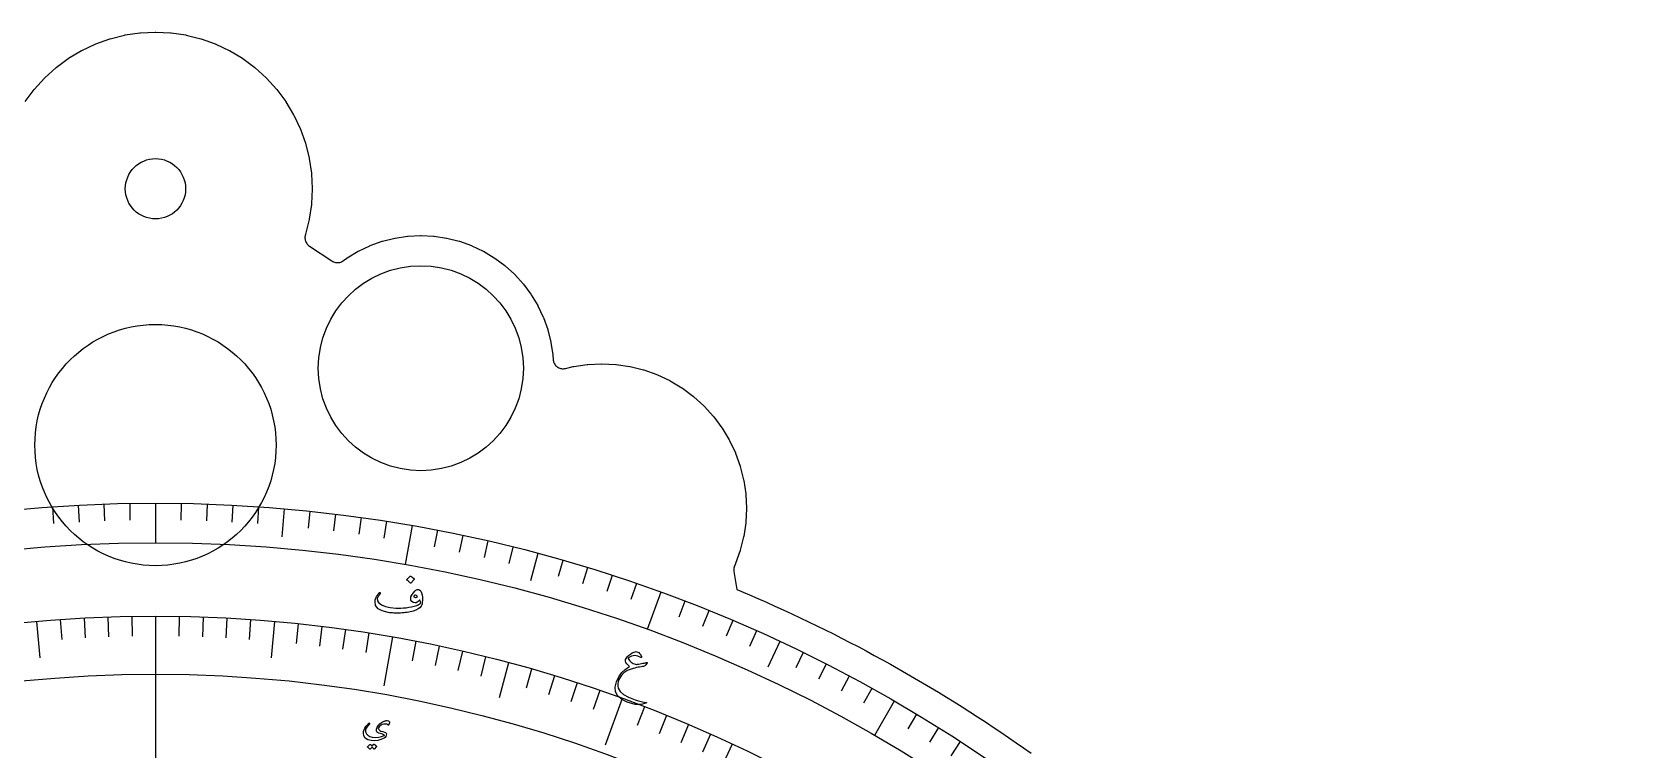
# Model space of a CAD drawing. Header units: millimetres. Extents: x -45 to 45, y -45 to 58.
# Drawn here: x -3.69 to 44.1, y 36.73 to 58.16 of the extents above; entities that cross this region are included whole.
import ezdxf

# ---------------------------------------------------------------- set-up
doc = ezdxf.new("R2010")
doc.units = ezdxf.units.MM
for name, color, linetype in [('CUT_INNER', 6, 'Continuous'), ('CUT_OUTER', 1, 'Continuous'), ('ENGRAVE', 7, 'Continuous'), ('ENGRAVE_FINE', 8, 'Continuous'), ('TEXT', 5, 'Continuous')]:
    doc.layers.add(name, color=color, linetype=linetype)

msp = doc.modelspace()

# ---------------------------------------------------------------- linework, layer by layer
at = {"layer": 'CUT_INNER'}
for centre, radius in [((0, 53.4832), 0.9), ((7.92, 48.1282), 3.06), ((0, 45.8332), 3.6)]:
    msp.add_circle(centre, radius, dxfattribs=at)
at = {"layer": 'CUT_OUTER'}
msp.add_lwpolyline([(-3.8869, 56.0892), (-3.6221, 56.4462), (-3.6127, 56.4576), (-3.3142, 56.787), (-3.3038, 56.7974), (-2.9744, 57.0959), (-2.963, 57.1053), (-2.606, 57.3701), (-2.5938, 57.3782), (-2.2125, 57.6068), (-2.1995, 57.6137), (-1.7976, 57.8038), (-1.784, 57.8094), (-1.3655, 57.9592), (-1.3514, 57.9635), (-0.9202, 58.0715), (-0.9057, 58.0743), (-0.466, 58.1396), (-0.4514, 58.141), (-0.0074, 58.1628), (0.0074, 58.1628), (0.4514, 58.141), (0.466, 58.1396), (0.9057, 58.0743), (0.9202, 58.0715), (1.3514, 57.9635), (1.3655, 57.9592), (1.784, 57.8094), (1.7976, 57.8038), (2.1995, 57.6137), (2.2125, 57.6068), (2.5938, 57.3782), (2.606, 57.3701), (2.963, 57.1053), (2.9744, 57.0959), (3.3038, 56.7974), (3.3142, 56.787), (3.6127, 56.4576), (3.6221, 56.4462), (3.8869, 56.0892), (3.8951, 56.0769), (4.1236, 55.6956), (4.1305, 55.6827), (4.3206, 55.2808), (4.3262, 55.2672), (4.476, 54.8486), (4.4803, 54.8346), (4.5883, 54.4033), (4.5912, 54.3889), (4.6564, 53.9492), (4.6578, 53.9345), (4.6796, 53.4905), (4.6796, 53.4758), (4.6578, 53.0318), (4.6564, 53.0172), (4.5912, 52.5774), (4.5883, 52.563), (4.4803, 52.1318), (4.4739, 52.1107), (4.4741, 52.1106), (4.4695, 52.0955), (4.4638, 52.0676), (4.4608, 52.0393), (4.4605, 52.0108), (4.4629, 51.9824), (4.4679, 51.9544), (4.4757, 51.9269), (4.4859, 51.9004), (4.4987, 51.8749), (4.5138, 51.8507), (4.5311, 51.8281), (4.5505, 51.8072), (4.5718, 51.7883), (4.5948, 51.7715), (5.2643, 51.3289), (5.2907, 51.3133), (5.3184, 51.3006), (5.3473, 51.2907), (5.3771, 51.2838), (5.4074, 51.28), (5.4379, 51.2792), (5.4683, 51.2816), (5.4984, 51.2871), (5.5277, 51.2956), (5.5561, 51.307), (5.5831, 51.3212), (5.6085, 51.3382), (5.714, 51.4164), (5.7263, 51.4246), (6.047, 51.6168), (6.0599, 51.6237), (6.3979, 51.7836), (6.4115, 51.7892), (6.7635, 51.9152), (6.7776, 51.9195), (7.1403, 52.0103), (7.1547, 52.0132), (7.5246, 52.068), (7.5392, 52.0695), (7.9126, 52.0878), (7.9274, 52.0878), (8.3008, 52.0695), (8.3154, 52.068), (8.6853, 52.0132), (8.6997, 52.0103), (9.0624, 51.9195), (9.0765, 51.9152), (9.4285, 51.7892), (9.4421, 51.7836), (9.7801, 51.6237), (9.793, 51.6168), (10.1137, 51.4246), (10.126, 51.4164), (10.4263, 51.1937), (10.4377, 51.1844), (10.7147, 50.9333), (10.7251, 50.9229), (10.9762, 50.6458), (10.9855, 50.6345), (11.2082, 50.3342), (11.2164, 50.3219), (11.4086, 50.0012), (11.4156, 49.9883), (11.5754, 49.6503), (11.581, 49.6367), (11.707, 49.2846), (11.7113, 49.2706), (11.8021, 48.9079), (11.805, 48.8935), (11.8599, 48.5236), (11.8613, 48.509), (11.8668, 48.3969), (11.8697, 48.3676), (11.8754, 48.3387), (11.884, 48.3105), (11.8952, 48.2833), (11.9091, 48.2574), (11.9255, 48.2329), (11.9442, 48.2101), (11.965, 48.1893), (11.9877, 48.1706), (12.0122, 48.1543), (12.0382, 48.1404), (12.0654, 48.1291), (12.0935, 48.1206), (12.1224, 48.1148), (12.1517, 48.112), (12.1812, 48.112), (12.2105, 48.1148), (12.2393, 48.1206), (12.4701, 48.1784), (12.4845, 48.1813), (12.8893, 48.2413), (12.9039, 48.2427), (13.3126, 48.2628), (13.3274, 48.2628), (13.7361, 48.2427), (13.7507, 48.2413), (14.1555, 48.1813), (14.1699, 48.1784), (14.5669, 48.079), (14.581, 48.0747), (14.9663, 47.9368), (14.9798, 47.9312), (15.3498, 47.7562), (15.3628, 47.7493), (15.7137, 47.5389), (15.726, 47.5307), (16.0547, 47.287), (16.066, 47.2776), (16.3692, 47.0028), (16.3796, 46.9924), (16.6545, 46.6892), (16.6638, 46.6778), (16.9076, 46.3492), (16.9157, 46.3369), (17.1261, 45.9859), (17.133, 45.973), (17.308, 45.603), (17.3136, 45.5894), (17.4515, 45.2041), (17.4558, 45.1901), (17.5552, 44.7931), (17.5581, 44.7787), (17.6181, 44.3739), (17.6196, 44.3593), (17.6396, 43.9505), (17.6396, 43.9358), (17.6196, 43.5271), (17.6181, 43.5125), (17.5581, 43.1077), (17.5552, 43.0932), (17.4558, 42.6963), (17.4515, 42.6822), (17.3136, 42.2969), (17.308, 42.2833), (17.288, 42.241), (17.2764, 42.213), (17.2678, 42.1839), (17.2621, 42.1541), (17.2594, 42.1239), (17.2598, 42.0936), (17.2633, 42.0635), (17.354, 41.5189), (17.4755, 41.4681), (17.7296, 41.3601), (17.9831, 41.2506), (18.2359, 41.1394), (18.4879, 41.0268), (18.7393, 40.9126), (18.99, 40.7968), (19.24, 40.6795), (19.4892, 40.5607), (19.7377, 40.4404), (19.9855, 40.3185), (20.2325, 40.1951), (20.4788, 40.0702), (20.7242, 39.9438), (20.9689, 39.8159), (21.2129, 39.6865), (21.456, 39.5556), (21.6983, 39.4232), (21.9398, 39.2893), (22.1804, 39.1539), (22.4202, 39.0171), (22.6592, 38.8788), (22.8974, 38.739), (23.1346, 38.5978), (23.371, 38.4551), (23.6065, 38.311), (23.8412, 38.1654), (24.0749, 38.0184), (24.3077, 37.87), (24.5396, 37.7201), (24.7706, 37.5688), (25.0007, 37.4161), (25.2298, 37.262), (25.4579, 37.1065), (25.6851, 36.9496), (25.9114, 36.7913), (26.1366, 36.6316)], dxfattribs=at)
at = {"layer": 'ENGRAVE'}
for points in [[(0, 44.1), (0, 42.9188)], [(3.8436, 43.9322), (3.77, 43.0916)], [(7.6579, 43.43), (7.4528, 42.2667)], [(11.4139, 42.5973), (11.1955, 41.7823)], [(15.0831, 41.4404), (14.6791, 40.3304)], [(0, 40.725), (0, 35.775)], [(-3.5494, 40.57), (-3.4545, 39.4852)], [(3.5494, 40.57), (3.4545, 39.4852)], [(7.0718, 40.1063), (6.814, 38.6439)], [(18.6375, 39.9682), (18.2809, 39.2035)], [(10.5404, 39.3373), (10.2586, 38.2854)], [(13.9288, 38.269), (13.4209, 36.8735)], [(22.05, 38.1917), (21.4594, 37.1687)], [(17.2111, 36.9094), (16.7509, 35.9224)]]:
    msp.add_lwpolyline(points, dxfattribs=at)
for radius in [44.1, 44.1, 42.9188, 40.725, 40.725, 38.9925]:
    msp.add_circle((0, 0), radius, dxfattribs=at)
at = {"layer": 'ENGRAVE_FINE'}
for points in [[(-3.0763, 43.9926), (-3.0409, 43.4876)], [(-2.308, 44.0396), (-2.2815, 43.534)], [(-1.5391, 44.0731), (-1.5214, 43.5672)], [(-0.7697, 44.0933), (-0.7608, 43.5871)], [(0.7697, 44.0933), (0.7608, 43.5871)], [(1.5391, 44.0731), (1.5214, 43.5672)], [(2.308, 44.0396), (2.2815, 43.534)], [(3.0763, 43.9926), (3.0409, 43.4876)], [(4.6097, 43.8584), (4.5568, 43.3549)], [(5.3744, 43.7713), (5.3127, 43.2688)], [(6.1375, 43.6708), (6.0671, 43.1695)], [(6.8988, 43.5571), (6.8196, 43.057)], [(8.4147, 43.2898), (8.3181, 42.7928)], [(9.1689, 43.1363), (9.0637, 42.6411)], [(9.9203, 42.9697), (9.8065, 42.4764)], [(10.6688, 42.79), (10.5463, 42.2988)], [(12.1556, 42.3916), (12.0161, 41.905)], [(12.8936, 42.173), (12.7456, 41.6889)], [(13.6276, 41.9416), (13.4712, 41.4601)], [(14.3576, 41.6974), (14.1927, 41.2187)], [(15.804, 41.1709), (15.6226, 40.6983)], [(-2.8408, 40.6258), (-2.7994, 40.0332)], [(-2.1314, 40.6692), (-2.1003, 40.076)], [(-1.4213, 40.7002), (-1.4006, 40.1066)], [(-0.7107, 40.7188), (-0.7004, 40.1249)], [(0.7107, 40.7188), (0.7004, 40.1249)], [(1.4213, 40.7002), (1.4006, 40.1066)], [(2.1314, 40.6692), (2.1003, 40.076)], [(2.8408, 40.6258), (2.7994, 40.0332)], [(16.5202, 40.8888), (16.3305, 40.4194)], [(4.2569, 40.5019), (4.1948, 39.9112)], [(4.9631, 40.4214), (4.8907, 39.8319)], [(5.6678, 40.3287), (5.5852, 39.7404)], [(6.3708, 40.2236), (6.2779, 39.6369)], [(17.2312, 40.5943), (17.0334, 40.1283)], [(17.9371, 40.2874), (17.7312, 39.8249)], [(7.7707, 39.9768), (7.6574, 39.3937)], [(8.4672, 39.8351), (8.3437, 39.254)], [(9.1611, 39.6812), (9.0275, 39.1024)], [(9.8523, 39.5153), (9.7086, 38.9389)], [(19.3322, 39.6368), (19.1102, 39.1818)], [(20.021, 39.2934), (19.7911, 38.8423)], [(11.2253, 39.1474), (11.0616, 38.5764)], [(11.9068, 38.9455), (11.7332, 38.3775)], [(12.5847, 38.7318), (12.4012, 38.1668)], [(20.7037, 38.938), (20.466, 38.491)], [(13.2588, 38.5062), (13.0654, 37.9446)], [(21.3801, 38.5707), (21.1347, 38.128)], [(14.5945, 38.0201), (14.3817, 37.4655)], [(15.2559, 37.7596), (15.0333, 37.2088)], [(22.7132, 37.8011), (22.4524, 37.3671)], [(15.9125, 37.4876), (15.6804, 36.9408)], [(23.3694, 37.3989), (23.1012, 36.9696)], [(16.5643, 37.2041), (16.3227, 36.6615)], [(24.0186, 36.9854), (23.7429, 36.5608)]]:
    msp.add_lwpolyline(points, dxfattribs=at)
at = {"layer": 'TEXT'}
for points in [[(7.6061, 41.9179), (7.6085, 41.9196), (7.6116, 41.9203), (7.6153, 41.92), (7.6198, 41.9188), (7.6492, 41.9004), (7.6763, 41.8795), (7.701, 41.8562), (7.7233, 41.8304), (7.7252, 41.8267), (7.7257, 41.8233), (7.7249, 41.8202), (7.7225, 41.8173), (7.6237, 41.7098), (7.6204, 41.7074), (7.6166, 41.7074), (7.6124, 41.7097), (7.6078, 41.7144), (7.6038, 41.7184), (7.5975, 41.7245), (7.5888, 41.7327), (7.5777, 41.743), (7.5641, 41.7554), (7.5477, 41.7699), (7.5286, 41.7866), (7.5067, 41.8054), (7.5038, 41.8084), (7.5026, 41.8111), (7.5031, 41.8135), (7.5051, 41.8156)], [(7.8305, 41.5226), (7.8631, 41.5188), (7.8929, 41.5005), (7.9195, 41.4675), (7.9432, 41.4201), (7.961, 41.3608), (7.97, 41.2924), (7.9704, 41.2149), (7.962, 41.1284), (7.957, 41.0974), (7.9493, 41.0691), (7.9391, 41.0437), (7.9263, 41.021), (7.8884, 40.9781), (7.8371, 40.9401), (7.7723, 40.9068), (7.6941, 40.8783), (7.6508, 40.8663), (7.6065, 40.8556), (7.561, 40.8462), (7.5146, 40.8381), (7.4669, 40.8313), (7.418, 40.8258), (7.3678, 40.8216), (7.3164, 40.8187), (7.2649, 40.817), (7.2149, 40.8164), (7.1661, 40.8168), (7.1187, 40.8182), (7.0725, 40.8208), (7.0275, 40.8247), (6.9836, 40.8299), (6.9409, 40.8364), (6.7656, 40.8808), (6.6424, 40.949), (6.5715, 41.0417), (6.5527, 41.159), (6.5558, 41.1851), (6.562, 41.2143), (6.5713, 41.2468), (6.5839, 41.2824), (6.6013, 41.321), (6.6228, 41.3577), (6.6483, 41.3925), (6.6779, 41.4254), (6.6821, 41.4291), (6.6867, 41.4314), (6.6918, 41.4325), (6.6972, 41.4322), (6.7022, 41.4307), (6.706, 41.4279), (6.7086, 41.4239), (6.7099, 41.4186), (6.7101, 41.413), (6.709, 41.4081), (6.7069, 41.4037), (6.7036, 41.3999), (6.6463, 41.3216), (6.6201, 41.2511), (6.6249, 41.1884), (6.6604, 41.1335), (6.7476, 41.068), (6.8622, 41.0187), (7.0041, 40.9854), (7.1736, 40.9679), (7.2489, 40.9655), (7.325, 40.9667), (7.4018, 40.9712), (7.4795, 40.9792), (7.5579, 40.9907), (7.6369, 41.0056), (7.7165, 41.024), (7.7969, 41.0458), (7.8403, 41.0608), (7.8746, 41.0794), (7.8996, 41.1016), (7.9153, 41.1274), (7.9134, 41.1477), (7.908, 41.1669), (7.899, 41.1852), (7.8865, 41.2025), (7.8848, 41.2035), (7.8824, 41.2029), (7.8793, 41.2005), (7.8753, 41.1964), (7.8452, 41.1638), (7.8141, 41.141), (7.7819, 41.1279), (7.7487, 41.1244), (7.6911, 41.1344), (7.65, 41.1594), (7.6253, 41.1996), (7.617, 41.2548), (7.6258, 41.3006), (7.6515, 41.3538), (7.6943, 41.4144), (7.7543, 41.4823), (7.7723, 41.4985), (7.791, 41.5106), (7.8104, 41.5186), (7.8305, 41.5226)], [(7.8057, 41.294), (7.813, 41.3001), (7.816, 41.3069), (7.8149, 41.3146), (7.8095, 41.3231), (7.7854, 41.3456), (7.762, 41.3543), (7.7394, 41.3493), (7.7176, 41.3304), (7.714, 41.324), (7.7124, 41.3181), (7.7127, 41.3127), (7.715, 41.3077), (7.7349, 41.2893), (7.7566, 41.2809), (7.7802, 41.2825), (7.8057, 41.294)], [(14.345, 39.6672), (14.3716, 39.6649), (14.3978, 39.655), (14.4237, 39.6374), (14.4491, 39.6121), (14.4613, 39.5972), (14.4722, 39.5827), (14.4818, 39.5685), (14.4901, 39.5547), (14.4972, 39.5413), (14.5031, 39.5285), (14.5077, 39.5163), (14.5111, 39.5046), (14.5123, 39.4939), (14.5084, 39.4891), (14.4995, 39.49), (14.4855, 39.4967), (14.3956, 39.5364), (14.303, 39.5475), (14.2078, 39.53), (14.1102, 39.4838), (14.1065, 39.4798), (14.1049, 39.4749), (14.1053, 39.4691), (14.1077, 39.4623), (14.1488, 39.4003), (14.1994, 39.3507), (14.2596, 39.3136), (14.3294, 39.2889), (14.3429, 39.2868), (14.3612, 39.2868), (14.3844, 39.2889), (14.4125, 39.2931), (14.4648, 39.3033), (14.5109, 39.3123), (14.551, 39.3201), (14.5849, 39.3265), (14.6128, 39.3318), (14.6346, 39.3358), (14.6503, 39.3387), (14.6598, 39.3403), (14.6723, 39.3397), (14.6772, 39.3343), (14.6744, 39.3242), (14.6639, 39.3093), (14.6313, 39.2722), (14.6049, 39.2454), (14.5847, 39.2289), (14.5707, 39.2226), (14.5337, 39.2193), (14.494, 39.2144), (14.4517, 39.2076), (14.4067, 39.1991), (14.359, 39.1888), (14.3087, 39.1768), (14.2557, 39.163), (14.2001, 39.1473), (14.0833, 39.1006), (13.9832, 39.0324), (13.8998, 38.9428), (13.8329, 38.8319), (13.8086, 38.7672), (13.7972, 38.7031), (13.7987, 38.6395), (13.8131, 38.5765), (13.8699, 38.4786), (13.9727, 38.3884), (14.1212, 38.3057), (14.3155, 38.2298), (14.3465, 38.2203), (14.38, 38.2108), (14.4161, 38.2011), (14.4548, 38.1912), (14.4961, 38.1813), (14.5399, 38.1715), (14.5862, 38.1618), (14.6349, 38.1522), (14.6431, 38.15), (14.6488, 38.1473), (14.6519, 38.144), (14.6525, 38.1402), (14.6393, 38.1277), (14.6009, 38.1156), (14.5374, 38.104), (14.4489, 38.0926), (14.396, 38.088), (14.3508, 38.0867), (14.3133, 38.0888), (14.2834, 38.0942), (14.1761, 38.1252), (14.081, 38.1591), (13.998, 38.1961), (13.927, 38.2363), (13.804, 38.3426), (13.7347, 38.466), (13.7193, 38.6069), (13.7581, 38.7653), (13.8324, 38.9197), (13.9225, 39.0472), (14.0285, 39.1475), (14.1507, 39.2205), (14.1043, 39.2651), (14.0684, 39.3063), (14.0428, 39.3441), (14.0277, 39.3786), (14.0248, 39.3914), (14.0243, 39.4044), (14.0263, 39.4176), (14.0308, 39.431), (14.0488, 39.4649), (14.069, 39.4959), (14.0915, 39.524), (14.1162, 39.549), (14.1747, 39.5963), (14.2323, 39.6318), (14.2891, 39.6554), (14.345, 39.6672)], [(6.9377, 37.4798), (6.9042, 37.4983), (6.8644, 37.5061), (6.8185, 37.5032), (6.7663, 37.4896), (6.7319, 37.4737), (6.702, 37.4529), (6.6764, 37.4269), (6.6552, 37.3959), (6.6525, 37.3894), (6.6511, 37.3825), (6.651, 37.3749), (6.6523, 37.3669), (6.6655, 37.3403), (6.6916, 37.3173), (6.7304, 37.298), (6.7821, 37.2822), (6.8332, 37.2671), (6.8691, 37.2501), (6.89, 37.2311), (6.8957, 37.2102), (6.8893, 37.1699), (6.8748, 37.1357), (6.8523, 37.1074), (6.8218, 37.0852), (6.7304, 37.0442), (6.6366, 37.0186), (6.5402, 37.0084), (6.4412, 37.0137), (6.3366, 37.0394), (6.2628, 37.0851), (6.2197, 37.151), (6.2074, 37.2372), (6.2134, 37.2824), (6.2279, 37.3301), (6.2512, 37.3803), (6.283, 37.433), (6.2935, 37.4474), (6.3041, 37.4612), (6.3148, 37.4745), (6.3256, 37.4871), (6.3366, 37.4992), (6.3479, 37.5108), (6.3594, 37.522), (6.3713, 37.5326), (6.3774, 37.5368), (6.3824, 37.5381), (6.3864, 37.5364), (6.3893, 37.5318), (6.3905, 37.5265), (6.3901, 37.5215), (6.3882, 37.5167), (6.3848, 37.5122), (6.3271, 37.4469), (6.2892, 37.3855), (6.271, 37.3282), (6.2723, 37.275), (6.2953, 37.2153), (6.336, 37.169), (6.3943, 37.1361), (6.4704, 37.1164), (6.5705, 37.1069), (6.6631, 37.1115), (6.7482, 37.1301), (6.8259, 37.1629), (6.8308, 37.1659), (6.8331, 37.1695), (6.8327, 37.1735), (6.8298, 37.1781), (6.8164, 37.1879), (6.792, 37.1986), (6.7566, 37.2102), (6.7102, 37.2225), (6.6633, 37.2371), (6.6286, 37.2548), (6.6063, 37.2756), (6.5962, 37.2997), (6.5942, 37.3262), (6.5971, 37.3531), (6.6049, 37.3805), (6.6176, 37.4083), (6.6523, 37.4611), (6.6958, 37.5076), (6.7481, 37.5478), (6.8092, 37.5818), (6.8252, 37.5895), (6.8406, 37.5959), (6.8553, 37.6011), (6.8694, 37.6049), (6.8827, 37.6075), (6.8953, 37.609), (6.907, 37.6093), (6.918, 37.6085), (6.9595, 37.5968), (6.9819, 37.5736), (6.9854, 37.5391), (6.9698, 37.4932), (6.9624, 37.4814), (6.9545, 37.4753), (6.9463, 37.4747), (6.9377, 37.4798)], [(6.5166, 36.9006), (6.5182, 36.9017), (6.5203, 36.9022), (6.5228, 36.902), (6.5257, 36.9012), (6.5357, 36.8953), (6.5452, 36.889), (6.5544, 36.8823), (6.5631, 36.8753), (6.5714, 36.8679), (6.5795, 36.8599), (6.5872, 36.8514), (6.5947, 36.8424), (6.596, 36.8398), (6.5963, 36.8373), (6.5956, 36.8348), (6.594, 36.8323), (6.5271, 36.758), (6.5255, 36.7571), (6.5234, 36.7575), (6.5208, 36.7591), (6.5178, 36.7619), (6.5158, 36.7643), (6.5124, 36.7678), (6.5077, 36.7723), (6.5016, 36.7778), (6.4942, 36.7844), (6.4852, 36.7922), (6.4748, 36.8012), (6.4629, 36.8113), (6.4104, 36.7535), (6.4082, 36.7519), (6.4057, 36.7518), (6.4029, 36.7534), (6.3998, 36.7565), (6.3972, 36.7592), (6.3929, 36.7634), (6.3872, 36.7689), (6.3798, 36.7759), (6.3707, 36.7843), (6.3598, 36.7941), (6.3471, 36.8054), (6.3325, 36.8181), (6.3311, 36.82), (6.3306, 36.8218), (6.3311, 36.8234), (6.3325, 36.8249), (6.3995, 36.8961), (6.4011, 36.8972), (6.4032, 36.8977), (6.4057, 36.8976), (6.4086, 36.8968), (6.4172, 36.8922), (6.4254, 36.8872), (6.4332, 36.8818), (6.4407, 36.8759), (6.4479, 36.8696), (6.4547, 36.8631), (6.4612, 36.8562), (6.4673, 36.8491)]]:
    msp.add_lwpolyline(points, close=True, dxfattribs=at)

doc.saveas('drawing.dxf')
